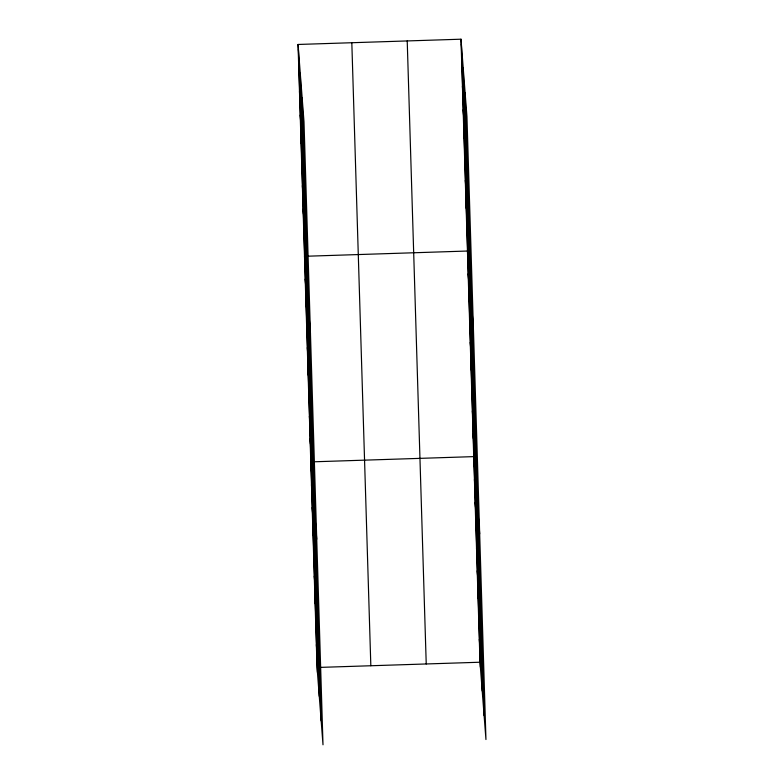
<?xml version="1.0" encoding="UTF-8"?>
<svg xmlns="http://www.w3.org/2000/svg" width="784" height="784" viewBox="0 0 784 784"><rect width="100%" height="100%" fill="white"/><g stroke="black" fill="none" stroke-linecap="round" stroke-linejoin="round"><path stroke-width="1.18" d="M298.047 44.463L303.996 121.775L323.008 744.8L317.059 667.488L298.047 44.463L460.992 39.2L466.941 116.512L485.953 739.537L480.004 662.225L460.992 39.2M308.092 256.182L467.46 251.027L473.409 328.339M314.364 461.776L473.732 456.621L479.681 533.933M320.636 667.37L480.004 662.225M461.717 62.74L462.09 67.64M462.433 86.269L462.805 91.169M463.148 109.809L463.53 114.709M463.873 133.349L464.246 138.249M464.589 156.878L464.961 161.778M465.304 180.418L465.686 185.318M466.019 203.958L466.402 208.858M466.745 227.487L467.117 232.387M468.156 273.871L468.538 278.771M468.852 296.715L469.234 301.615M469.547 319.558L469.93 324.458M470.243 342.402L470.625 347.302M470.949 365.246L471.321 370.146M471.645 388.09L472.017 392.99M472.34 410.934L472.713 415.834M473.036 433.777L473.409 438.677M474.428 479.465L474.81 484.365M475.124 502.309L475.506 507.209M475.829 525.153L476.202 530.062M476.525 548.006L476.897 552.906M477.221 570.85L477.593 575.75M477.917 593.694L478.289 598.594M478.612 616.538L478.985 621.438M479.308 639.381L479.69 644.281M298.763 68.002L299.135 72.902M299.478 91.542L299.86 96.442M300.203 115.072L300.576 119.972M300.919 138.611L301.291 143.511M301.634 162.151L302.016 167.051M302.35 185.681L302.732 190.581M303.075 209.22L303.447 214.12M303.79 232.76L304.163 237.66M304.506 256.29L310.454 333.602M305.201 279.143L305.584 284.043M305.907 301.987L306.279 306.887M306.603 324.831L306.975 329.731M307.299 347.675L307.671 352.575M307.994 370.518L308.367 375.418M308.69 393.362L309.072 398.262M309.386 416.206L309.768 421.106M310.082 439.05L310.464 443.95M310.778 461.894L316.726 539.206M311.483 484.737L311.856 489.637M312.179 507.581L312.551 512.481M312.875 530.425L313.247 535.325M313.571 553.269L313.943 558.169M314.266 576.113L314.649 581.013M314.962 598.956L315.344 603.856M315.658 621.8L316.04 626.7M316.354 644.644L316.736 649.544M465.108 92.62L484.12 715.635M463.217 67.992L482.219 691.018M461.374 44.1L480.386 667.125M407.219 40.935L426.231 663.96M351.82 42.728L370.832 665.753M302.154 97.882L321.166 720.908M300.262 73.265L319.274 696.28M298.42 49.363L317.432 672.388"/></g></svg>
